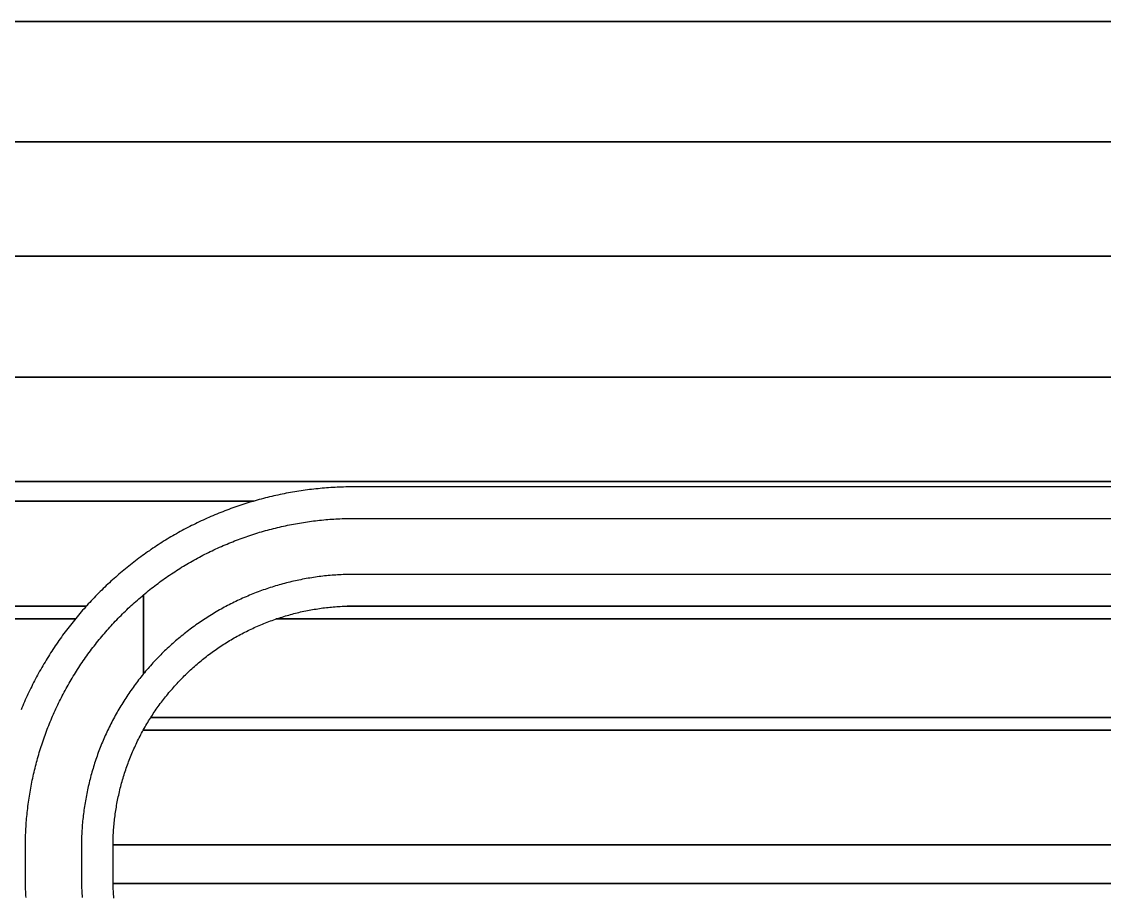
# Model space of a CAD drawing. Extents: x -3500 to 3500, y -3500 to 3500.
# Drawn here: x -1778.2 to -1435.4, y 1421.1 to 1698.2 of the extents above; entities that cross this region are included whole.
import ezdxf

# ---------------------------------------------------------------- set-up
doc = ezdxf.new("R2010")
doc.units = 0
for name, color, linetype in [('L5D0', 3, 'CONTINUOUS'), ('L5D100', 7, 'CONTINUOUS'), ('L5D11', 2, 'CONTINUOUS')]:
    doc.layers.add(name, color=color, linetype=linetype)

# ---------------------------------------------------------------- blocks, each defined once
blk = doc.blocks.new('ground_main_5')
at = {"layer": 'L5D0'}
for points in [[(-373.468, 1698.2435), (-2334.91, 1698.2435)], [(-2334.91, 1698.2435), (-373.468, 1698.2435)], [(-342.4745, 1623.922), (-2334.91, 1623.922)], [(-2334.91, 1623.922), (-342.4745, 1623.922)], [(-402.861, 1552.5415), (-2334.91, 1552.5415)], [(-2334.91, 1552.5415), (-402.861, 1552.5415)], [(-418.7755, 1550.865), (-1672.9055, 1550.865), (-1673.582, 1550.863), (-1674.2585, 1550.857), (-1674.9345, 1550.847), (-1675.611, 1550.833), (-1676.287, 1550.815), (-1676.963, 1550.793), (-1677.639, 1550.767), (-1678.3145, 1550.7365), (-1678.99, 1550.7025), (-1679.6655, 1550.6645), (-1680.3405, 1550.6225), (-1681.015, 1550.5765), (-1681.6895, 1550.5265), (-1682.364, 1550.4725), (-1683.0375, 1550.4145), (-1683.711, 1550.352), (-1684.384, 1550.286), (-1685.057, 1550.216), (-1685.729, 1550.142), (-1686.401, 1550.064), (-1687.0725, 1549.982), (-1687.7435, 1549.896), (-1688.4135, 1549.806), (-1689.0835, 1549.7125), (-1689.7525, 1549.6145), (-1690.4215, 1549.5125), (-1691.0895, 1549.407), (-1691.7565, 1549.297), (-1692.4235, 1549.1835), (-1693.0895, 1549.0655), (-1693.755, 1548.944), (-1694.4195, 1548.8185), (-1695.083, 1548.689), (-1695.7465, 1548.5555), (-1696.4085, 1548.418), (-1697.07, 1548.277), (-1697.7305, 1548.132), (-1698.39, 1547.9825), (-1699.049, 1547.8295), (-1699.707, 1547.6725), (-1700.364, 1547.512), (-1701.02, 1547.347), (-1701.675, 1547.1785), (-1702.329, 1547.006), (-1702.982, 1546.83), (-1703.6335, 1546.6495), (-1704.2845, 1546.4655), (-1704.9345, 1546.2775), (-1705.583, 1546.086), (-1706.2305, 1545.89), (-1706.8765, 1545.691), (-1707.5215, 1545.4875), (-1708.1655, 1545.2805), (-1708.808, 1545.0695), (-1709.4495, 1544.855), (-1710.0895, 1544.6365), (-1710.7285, 1544.414), (-1711.366, 1544.188), (-1712.002, 1543.958), (-1712.6365, 1543.7245), (-1713.27, 1543.487), (-1713.902, 1543.246), (-1714.5325, 1543.001), (-1715.1615, 1542.7525), (-1715.789, 1542.5), (-1716.415, 1542.244), (-1717.0395, 1541.9845), (-1717.662, 1541.721), (-1718.2835, 1541.4535), (-1718.9035, 1541.183), (-1719.5215, 1540.9085), (-1720.138, 1540.63), (-1720.753, 1540.3485), (-1721.366, 1540.063), (-1721.9775, 1539.774), (-1722.587, 1539.481), (-1723.195, 1539.185), (-1723.8015, 1538.885), (-1724.406, 1538.5815), (-1725.0085, 1538.2745), (-1725.6095, 1537.964), (-1726.2085, 1537.6495), (-1726.8055, 1537.332), (-1727.4005, 1537.011), (-1727.994, 1536.686), (-1728.585, 1536.3575), (-1729.1745, 1536.026), (-1729.762, 1535.6905), (-1730.3475, 1535.352), (-1730.9305, 1535.0095), (-1731.512, 1534.664), (-1732.0915, 1534.315), (-1732.6685, 1533.9625), (-1733.2435, 1533.6065), (-1733.8165, 1533.247), (-1734.3875, 1532.8845), (-1734.956, 1532.518), (-1735.5225, 1532.1485), (-1736.087, 1531.776), (-1736.649, 1531.3995), (-1737.209, 1531.02), (-1737.425, 1530.8715), (-1737.7665, 1530.6375), (-1738.322, 1530.251), (-1738.875, 1529.862), (-1739.4255, 1529.469), (-1739.974, 1529.073), (-1740.52, 1528.674), (-1741.0635, 1528.2715), (-1741.6045, 1527.866), (-1742.1435, 1527.4575), (-1742.68, 1527.0455), (-1743.214, 1526.63), (-1743.7455, 1526.212), (-1744.274, 1525.7905), (-1744.8005, 1525.3655), (-1745.3245, 1524.938), (-1745.846, 1524.507), (-1746.365, 1524.0735), (-1746.881, 1523.6365), (-1747.3945, 1523.1965), (-1747.906, 1522.753), (-1748.414, 1522.307), (-1748.92, 1521.858), (-1749.423, 1521.406), (-1749.9235, 1520.951), (-1750.421, 1520.493), (-1750.916, 1520.032), (-1751.408, 1519.568), (-1751.8975, 1519.1015), (-1752.3845, 1518.6315), (-1752.868, 1518.159), (-1753.3495, 1517.6835), (-1753.8275, 1517.2055), (-1754.303, 1516.7245), (-1754.7755, 1516.2405), (-1755.245, 1515.754), (-1755.712, 1515.2645), (-1756.176, 1514.772), (-1756.637, 1514.277), (-1757.095, 1513.7795), (-1757.55, 1513.279), (-1757.708, 1513.103), (-2334.91, 1513.103)], [(544.6955, 1513.103), (-1675.117, 1513.103), (-1674.564, 1513.117), (-1674.0115, 1513.127), (-1673.4585, 1513.133), (-1672.9055, 1513.135), (-418.7755, 1513.135)], [(-2334.91, 1513.103), (-1757.708, 1513.103), (-1758.002, 1512.776), (-1758.451, 1512.2705), (-1758.897, 1511.762), (-1759.34, 1511.251), (-1759.78, 1510.7375), (-1760.217, 1510.221), (-1760.651, 1509.702), (-1761.082, 1509.181), (-1761.5095, 1508.657), (-1761.934, 1508.1305), (-1762.3555, 1507.6015), (-1762.774, 1507.07), (-1763.189, 1506.536), (-1763.601, 1505.9995), (-1764.01, 1505.461), (-1764.4155, 1504.9195), (-1764.818, 1504.376), (-1765.217, 1503.83), (-1765.613, 1503.2815), (-1766.0055, 1502.731), (-1766.395, 1502.178), (-1766.781, 1501.6225), (-1767.164, 1501.065), (-1767.5435, 1500.505), (-1767.9195, 1499.943), (-1768.2925, 1499.379), (-1768.662, 1498.8125), (-1769.028, 1498.2435), (-1769.391, 1497.673), (-1769.75, 1497.1), (-1770.106, 1496.5245), (-1770.4585, 1495.9475), (-1770.808, 1495.368), (-1771.1535, 1494.787), (-1771.4955, 1494.2035), (-1771.8345, 1493.618), (-1772.1695, 1493.0305), (-1772.5015, 1492.4415), (-1772.83, 1491.85), (-1773.1545, 1491.2565), (-1773.476, 1490.6615), (-1773.7935, 1490.0645), (-1774.1075, 1489.4655), (-1774.4185, 1488.8645), (-1774.7255, 1488.262), (-1775.029, 1487.6575), (-1775.329, 1487.0515), (-1775.625, 1486.4435), (-1775.918, 1485.8335), (-1776.207, 1485.222), (-1776.492, 1484.609), (-1776.774, 1483.994), (-1777.052, 1483.3775), (-1777.3265, 1482.7595), (-1777.5975, 1482.14), (-1777.8645, 1481.5185), (-1778.128, 1480.8955), (-1778.388, 1480.271)], [(616.334, 1477.758), (-1737.3425, 1477.758), (-1737.1275, 1478.0945), (-1736.827, 1478.5585), (-1736.5225, 1479.02), (-1736.215, 1479.4795), (-1735.904, 1479.9365), (-1735.59, 1480.3915), (-1735.2725, 1480.844), (-1734.952, 1481.2945), (-1734.628, 1481.7425), (-1734.3005, 1482.188), (-1733.97, 1482.631), (-1733.6365, 1483.072), (-1733.2995, 1483.5105), (-1732.9595, 1483.9465), (-1732.6165, 1484.38), (-1732.2705, 1484.8105), (-1731.921, 1485.239), (-1731.5685, 1485.665), (-1731.213, 1486.0885), (-1730.8545, 1486.509), (-1730.493, 1486.9275), (-1730.128, 1487.343), (-1729.7605, 1487.756), (-1729.39, 1488.166), (-1729.0165, 1488.5735), (-1728.64, 1488.9785), (-1728.2605, 1489.3805), (-1727.878, 1489.78), (-1727.493, 1490.1765), (-1727.105, 1490.57), (-1726.714, 1490.961), (-1726.32, 1491.349), (-1725.9235, 1491.734), (-1725.5245, 1492.1165), (-1725.122, 1492.496), (-1724.7175, 1492.8725), (-1724.31, 1493.246), (-1723.8995, 1493.6165), (-1723.487, 1493.9845), (-1723.071, 1494.349), (-1722.653, 1494.7105), (-1722.2325, 1495.069), (-1721.809, 1495.4245), (-1721.383, 1495.777), (-1720.9545, 1496.1265), (-1720.5235, 1496.473), (-1720.09, 1496.816), (-1719.654, 1497.156), (-1719.216, 1497.4925), (-1718.775, 1497.8265), (-1718.3315, 1498.157), (-1717.886, 1498.484), (-1717.438, 1498.808), (-1716.988, 1499.1285), (-1716.535, 1499.446), (-1716.0805, 1499.7605), (-1715.623, 1500.071), (-1715.164, 1500.379), (-1714.702, 1500.683), (-1714.2385, 1500.984), (-1713.7725, 1501.2815), (-1713.3045, 1501.5755), (-1712.834, 1501.866), (-1712.362, 1502.1535), (-1711.8875, 1502.4375), (-1711.411, 1502.718), (-1710.9325, 1502.995), (-1710.452, 1503.2685), (-1709.9695, 1503.5385), (-1709.4855, 1503.805), (-1708.999, 1504.068), (-1708.511, 1504.3275), (-1708.021, 1504.5835), (-1707.529, 1504.836), (-1707.0355, 1505.085), (-1706.54, 1505.33), (-1706.043, 1505.5715), (-1705.544, 1505.81), (-1705.043, 1506.044), (-1704.541, 1506.275), (-1704.037, 1506.502), (-1703.531, 1506.7255), (-1703.024, 1506.9455), (-1702.515, 1507.1615), (-1702.0045, 1507.374), (-1701.493, 1507.583), (-1700.9795, 1507.788), (-1700.4645, 1507.9895), (-1699.948, 1508.187), (-1699.4305, 1508.381), (-1698.9115, 1508.571), (-1698.391, 1508.7575), (-1697.869, 1508.94), (-1697.346, 1509.119), (-1696.8215, 1509.294), (-1696.296, 1509.465), (-1695.769, 1509.6325), (-1695.241, 1509.796), (-1694.7115, 1509.956), (-1694.1815, 1510.112), (-1693.65, 1510.264), (-1693.117, 1510.412), (-1692.5835, 1510.5565), (-1692.049, 1510.697), (-1691.513, 1510.8335), (-1690.9765, 1510.9665), (-1690.439, 1511.095), (-1689.9005, 1511.22), (-1689.361, 1511.341), (-1688.8205, 1511.4585), (-1688.2795, 1511.5715), (-1687.7375, 1511.681), (-1687.195, 1511.7865), (-1686.6515, 1511.888), (-1686.1075, 1511.9855), (-1685.5625, 1512.079), (-1685.017, 1512.1685), (-1684.4705, 1512.2545), (-1683.924, 1512.336), (-1683.3765, 1512.414), (-1682.8285, 1512.4875), (-1682.2805, 1512.5575), (-1681.7315, 1512.6235), (-1681.182, 1512.685), (-1680.6325, 1512.743), (-1680.082, 1512.797), (-1679.5315, 1512.847), (-1678.9805, 1512.893), (-1678.4295, 1512.935), (-1677.878, 1512.973), (-1677.326, 1513.007), (-1676.774, 1513.037), (-1676.2215, 1513.063), (-1675.6695, 1513.085), (-1675.117, 1513.103), (544.6955, 1513.103)], [(-1748.991, 1420.6125), (-1749.037, 1421.1635), (-1749.079, 1421.7145), (-1749.117, 1422.266), (-1749.151, 1422.818), (-1749.181, 1423.37), (-1749.207, 1423.922), (-1749.229, 1424.4745), (-1749.247, 1425.027), (-1749.261, 1425.5795), (-1749.271, 1426.1325), (-1749.277, 1426.6855), (-1749.279, 1427.238), (-1749.279, 1436.762), (-1749.277, 1437.3145), (-1749.271, 1437.8675), (-1749.261, 1438.4205), (-1749.247, 1438.973), (-1749.229, 1439.5255), (-1749.207, 1440.078), (-1749.181, 1440.63), (-1749.151, 1441.182), (-1749.117, 1441.734), (-1749.079, 1442.2855), (-1749.037, 1442.8365), (-1748.991, 1443.3875), (-1748.941, 1443.938), (-1748.887, 1444.4885), (-1748.829, 1445.038), (-1748.767, 1445.5875), (-1748.7015, 1446.1365), (-1748.6315, 1446.685), (-1748.5575, 1447.233), (-1748.48, 1447.78), (-1748.398, 1448.327), (-1748.3125, 1448.873), (-1748.223, 1449.4185), (-1748.129, 1449.9635), (-1748.0315, 1450.5075), (-1747.93, 1451.051), (-1747.825, 1451.594), (-1747.7155, 1452.1355), (-1747.602, 1452.677), (-1747.485, 1453.217), (-1747.364, 1453.7565), (-1747.239, 1454.295), (-1747.11, 1454.8325), (-1746.9775, 1455.3695), (-1746.841, 1455.905), (-1746.7005, 1456.4395), (-1746.556, 1456.9735), (-1746.4075, 1457.506), (-1746.2555, 1458.0375), (-1746.0995, 1458.568), (-1745.94, 1459.097), (-1745.7765, 1459.625), (-1745.609, 1460.152), (-1745.4375, 1460.6775), (-1745.2625, 1461.202), (-1745.084, 1461.7255), (-1744.901, 1462.247), (-1744.715, 1462.7675), (-1744.525, 1463.2865), (-1744.331, 1463.8045), (-1744.1335, 1464.3205), (-1743.932, 1464.8355), (-1743.727, 1465.349), (-1743.518, 1465.861), (-1743.3055, 1466.3715), (-1743.0895, 1466.88), (-1742.8695, 1467.3875), (-1742.646, 1467.893), (-1742.419, 1468.397), (-1742.188, 1468.8995), (-1741.9535, 1469.4), (-1741.7155, 1469.899), (-1741.474, 1470.396), (-1741.2285, 1470.8915), (-1740.9795, 1471.3855), (-1740.7275, 1471.877), (-1740.4715, 1472.367), (-1740.212, 1472.8555), (-1739.949, 1473.3415), (-1739.6825, 1473.826), (-1739.412, 1474.3085), (-1739.1385, 1474.789), (-1738.8615, 1475.267), (-1738.5815, 1475.7435), (-1738.2975, 1476.218), (-1738.01, 1476.6905), (-1737.7195, 1477.1605), (-1737.425, 1477.6285), (-1737.3425, 1477.758), (616.334, 1477.758)]]:
    blk.add_lwpolyline(points, dxfattribs=at)
blk = doc.blocks.new('TOP_main_5_Cheese_100')
at = {"layer": 'L5D100'}
for points in [[(-346.0725, 1660.152), (-2334.91, 1660.152)], [(-2334.91, 1660.152), (-346.0725, 1660.152)], [(-354.7445, 1585.6115), (-2334.91, 1585.6115)], [(-2334.91, 1585.6115), (-354.7445, 1585.6115)], [(-418.7755, 1550.865), (-1672.9055, 1550.865), (-1673.582, 1550.863), (-1674.2585, 1550.857), (-1674.9345, 1550.847), (-1675.611, 1550.833), (-1676.287, 1550.815), (-1676.963, 1550.793), (-1677.639, 1550.767), (-1678.3145, 1550.7365), (-1678.99, 1550.7025), (-1679.6655, 1550.6645), (-1680.3405, 1550.6225), (-1681.015, 1550.5765), (-1681.6895, 1550.5265), (-1682.364, 1550.4725), (-1683.0375, 1550.4145), (-1683.711, 1550.352), (-1684.384, 1550.286), (-1685.057, 1550.216), (-1685.729, 1550.142), (-1686.401, 1550.064), (-1687.0725, 1549.982), (-1687.7435, 1549.896), (-1688.4135, 1549.806), (-1689.0835, 1549.7125), (-1689.7525, 1549.6145), (-1690.4215, 1549.5125), (-1691.0895, 1549.407), (-1691.7565, 1549.297), (-1692.4235, 1549.1835), (-1693.0895, 1549.0655), (-1693.755, 1548.944), (-1694.4195, 1548.8185), (-1695.083, 1548.689), (-1695.7465, 1548.5555), (-1696.4085, 1548.418), (-1697.07, 1548.277), (-1697.7305, 1548.132), (-1698.39, 1547.9825), (-1699.049, 1547.8295), (-1699.707, 1547.6725), (-1700.364, 1547.512), (-1701.02, 1547.347), (-1701.675, 1547.1785), (-1702.329, 1547.006), (-1702.982, 1546.83), (-1703.6335, 1546.6495), (-1704.2845, 1546.4655), (-1704.8005, 1546.3165), (-2334.91, 1546.3165)], [(-2334.91, 1546.3165), (-1704.8005, 1546.3165), (-1704.9345, 1546.2775), (-1705.583, 1546.086), (-1706.2305, 1545.89), (-1706.8765, 1545.691), (-1707.5215, 1545.4875), (-1708.1655, 1545.2805), (-1708.808, 1545.0695), (-1709.4495, 1544.855), (-1710.0895, 1544.6365), (-1710.7285, 1544.414), (-1711.366, 1544.188), (-1712.002, 1543.958), (-1712.6365, 1543.7245), (-1713.27, 1543.487), (-1713.902, 1543.246), (-1714.5325, 1543.001), (-1715.1615, 1542.7525), (-1715.789, 1542.5), (-1716.415, 1542.244), (-1717.0395, 1541.9845), (-1717.662, 1541.721), (-1718.2835, 1541.4535), (-1718.9035, 1541.183), (-1719.5215, 1540.9085), (-1720.138, 1540.63), (-1720.753, 1540.3485), (-1721.366, 1540.063), (-1721.9775, 1539.774), (-1722.587, 1539.481), (-1723.195, 1539.185), (-1723.8015, 1538.885), (-1724.406, 1538.5815), (-1725.0085, 1538.2745), (-1725.6095, 1537.964), (-1726.2085, 1537.6495), (-1726.8055, 1537.332), (-1727.4005, 1537.011), (-1727.994, 1536.686), (-1728.585, 1536.3575), (-1729.1745, 1536.026), (-1729.762, 1535.6905), (-1730.3475, 1535.352), (-1730.9305, 1535.0095), (-1731.512, 1534.664), (-1732.0915, 1534.315), (-1732.6685, 1533.9625), (-1733.2435, 1533.6065), (-1733.8165, 1533.247), (-1734.3875, 1532.8845), (-1734.956, 1532.518), (-1735.5225, 1532.1485), (-1736.087, 1531.776), (-1736.649, 1531.3995), (-1737.209, 1531.02), (-1737.425, 1530.8715), (-1737.7665, 1530.6375), (-1738.322, 1530.251), (-1738.875, 1529.862), (-1739.4255, 1529.469), (-1739.974, 1529.073), (-1740.52, 1528.674), (-1741.0635, 1528.2715), (-1741.6045, 1527.866), (-1742.1435, 1527.4575), (-1742.68, 1527.0455), (-1743.214, 1526.63), (-1743.7455, 1526.212), (-1744.274, 1525.7905), (-1744.8005, 1525.3655), (-1745.3245, 1524.938), (-1745.846, 1524.507), (-1746.365, 1524.0735), (-1746.881, 1523.6365), (-1747.3945, 1523.1965), (-1747.906, 1522.753), (-1748.414, 1522.307), (-1748.92, 1521.858), (-1749.423, 1521.406), (-1749.9235, 1520.951), (-1750.421, 1520.493), (-1750.916, 1520.032), (-1751.408, 1519.568), (-1751.8975, 1519.1015), (-1752.3845, 1518.6315), (-1752.868, 1518.159), (-1753.3495, 1517.6835), (-1753.8275, 1517.2055), (-1754.303, 1516.7245), (-1754.7755, 1516.2405), (-1755.245, 1515.754), (-1755.712, 1515.2645), (-1756.176, 1514.772), (-1756.637, 1514.277), (-1757.095, 1513.7795), (-1757.55, 1513.279), (-1757.708, 1513.103), (-1758.002, 1512.776), (-1758.451, 1512.2705), (-1758.897, 1511.762), (-1759.34, 1511.251), (-1759.78, 1510.7375), (-1760.217, 1510.221), (-1760.651, 1509.702), (-1761.082, 1509.181), (-1761.199, 1509.037), (-2334.91, 1509.037)], [(549.0675, 1509.037), (-1697.585, 1509.037), (-1697.346, 1509.119), (-1696.8215, 1509.294), (-1696.296, 1509.465), (-1695.769, 1509.6325), (-1695.241, 1509.796), (-1694.7115, 1509.956), (-1694.1815, 1510.112), (-1693.65, 1510.264), (-1693.117, 1510.412), (-1692.5835, 1510.5565), (-1692.049, 1510.697), (-1691.513, 1510.8335), (-1690.9765, 1510.9665), (-1690.439, 1511.095), (-1689.9005, 1511.22), (-1689.361, 1511.341), (-1688.8205, 1511.4585), (-1688.2795, 1511.5715), (-1687.7375, 1511.681), (-1687.195, 1511.7865), (-1686.6515, 1511.888), (-1686.1075, 1511.9855), (-1685.5625, 1512.079), (-1685.017, 1512.1685), (-1684.4705, 1512.2545), (-1683.924, 1512.336), (-1683.3765, 1512.414), (-1682.8285, 1512.4875), (-1682.2805, 1512.5575), (-1681.7315, 1512.6235), (-1681.182, 1512.685), (-1680.6325, 1512.743), (-1680.082, 1512.797), (-1679.5315, 1512.847), (-1678.9805, 1512.893), (-1678.4295, 1512.935), (-1677.878, 1512.973), (-1677.326, 1513.007), (-1676.774, 1513.037), (-1676.2215, 1513.063), (-1675.6695, 1513.085), (-1675.117, 1513.103), (-1674.564, 1513.117), (-1674.0115, 1513.127), (-1673.4585, 1513.133), (-1672.9055, 1513.135), (-418.7755, 1513.135)], [(-2334.91, 1509.037), (-1761.199, 1509.037), (-1761.5095, 1508.657), (-1761.934, 1508.1305), (-1762.3555, 1507.6015), (-1762.774, 1507.07), (-1763.189, 1506.536), (-1763.601, 1505.9995), (-1764.01, 1505.461), (-1764.4155, 1504.9195), (-1764.818, 1504.376), (-1765.217, 1503.83), (-1765.613, 1503.2815), (-1766.0055, 1502.731), (-1766.395, 1502.178), (-1766.781, 1501.6225), (-1767.164, 1501.065), (-1767.5435, 1500.505), (-1767.9195, 1499.943), (-1768.2925, 1499.379), (-1768.662, 1498.8125), (-1769.028, 1498.2435), (-1769.391, 1497.673), (-1769.75, 1497.1), (-1770.106, 1496.5245), (-1770.4585, 1495.9475), (-1770.808, 1495.368), (-1771.1535, 1494.787), (-1771.4955, 1494.2035), (-1771.8345, 1493.618), (-1772.1695, 1493.0305), (-1772.5015, 1492.4415), (-1772.83, 1491.85), (-1773.1545, 1491.2565), (-1773.476, 1490.6615), (-1773.7935, 1490.0645), (-1774.1075, 1489.4655), (-1774.4185, 1488.8645), (-1774.7255, 1488.262), (-1775.029, 1487.6575), (-1775.329, 1487.0515), (-1775.625, 1486.4435), (-1775.918, 1485.8335), (-1776.207, 1485.222), (-1776.492, 1484.609), (-1776.774, 1483.994), (-1777.052, 1483.3775), (-1777.3265, 1482.7595), (-1777.5975, 1482.14), (-1777.8645, 1481.5185), (-1778.128, 1480.8955), (-1778.388, 1480.271)], [(1433.5505, 1473.826), (-1739.6825, 1473.826), (-1739.412, 1474.3085), (-1739.1385, 1474.789), (-1738.8615, 1475.267), (-1738.5815, 1475.7435), (-1738.2975, 1476.218), (-1738.01, 1476.6905), (-1737.7195, 1477.1605), (-1737.425, 1477.6285), (-1737.3425, 1477.758), (-1737.1275, 1478.0945), (-1736.827, 1478.5585), (-1736.5225, 1479.02), (-1736.215, 1479.4795), (-1735.904, 1479.9365), (-1735.59, 1480.3915), (-1735.2725, 1480.844), (-1734.952, 1481.2945), (-1734.628, 1481.7425), (-1734.3005, 1482.188), (-1733.97, 1482.631), (-1733.6365, 1483.072), (-1733.2995, 1483.5105), (-1732.9595, 1483.9465), (-1732.6165, 1484.38), (-1732.2705, 1484.8105), (-1731.921, 1485.239), (-1731.5685, 1485.665), (-1731.213, 1486.0885), (-1730.8545, 1486.509), (-1730.493, 1486.9275), (-1730.128, 1487.343), (-1729.7605, 1487.756), (-1729.39, 1488.166), (-1729.0165, 1488.5735), (-1728.64, 1488.9785), (-1728.2605, 1489.3805), (-1727.878, 1489.78), (-1727.493, 1490.1765), (-1727.105, 1490.57), (-1726.714, 1490.961), (-1726.32, 1491.349), (-1725.9235, 1491.734), (-1725.5245, 1492.1165), (-1725.122, 1492.496), (-1724.7175, 1492.8725), (-1724.31, 1493.246), (-1723.8995, 1493.6165), (-1723.487, 1493.9845), (-1723.071, 1494.349), (-1722.653, 1494.7105), (-1722.2325, 1495.069), (-1721.809, 1495.4245), (-1721.383, 1495.777), (-1720.9545, 1496.1265), (-1720.5235, 1496.473), (-1720.09, 1496.816), (-1719.654, 1497.156), (-1719.216, 1497.4925), (-1718.775, 1497.8265), (-1718.3315, 1498.157), (-1717.886, 1498.484), (-1717.438, 1498.808), (-1716.988, 1499.1285), (-1716.535, 1499.446), (-1716.0805, 1499.7605), (-1715.623, 1500.071), (-1715.164, 1500.379), (-1714.702, 1500.683), (-1714.2385, 1500.984), (-1713.7725, 1501.2815), (-1713.3045, 1501.5755), (-1712.834, 1501.866), (-1712.362, 1502.1535), (-1711.8875, 1502.4375), (-1711.411, 1502.718), (-1710.9325, 1502.995), (-1710.452, 1503.2685), (-1709.9695, 1503.5385), (-1709.4855, 1503.805), (-1708.999, 1504.068), (-1708.511, 1504.3275), (-1708.021, 1504.5835), (-1707.529, 1504.836), (-1707.0355, 1505.085), (-1706.54, 1505.33), (-1706.043, 1505.5715), (-1705.544, 1505.81), (-1705.043, 1506.044), (-1704.541, 1506.275), (-1704.037, 1506.502), (-1703.531, 1506.7255), (-1703.024, 1506.9455), (-1702.515, 1507.1615), (-1702.0045, 1507.374), (-1701.493, 1507.583), (-1700.9795, 1507.788), (-1700.4645, 1507.9895), (-1699.948, 1508.187), (-1699.4305, 1508.381), (-1698.9115, 1508.571), (-1698.391, 1508.7575), (-1697.869, 1508.94), (-1697.585, 1509.037), (549.0675, 1509.037)], [(-62.5, 1437.5), (-1749.275, 1437.5), (-1749.271, 1437.8675), (-1749.261, 1438.4205), (-1749.247, 1438.973), (-1749.229, 1439.5255), (-1749.207, 1440.078), (-1749.181, 1440.63), (-1749.151, 1441.182), (-1749.117, 1441.734), (-1749.079, 1442.2855), (-1749.037, 1442.8365), (-1748.991, 1443.3875), (-1748.941, 1443.938), (-1748.887, 1444.4885), (-1748.829, 1445.038), (-1748.767, 1445.5875), (-1748.7015, 1446.1365), (-1748.6315, 1446.685), (-1748.5575, 1447.233), (-1748.48, 1447.78), (-1748.398, 1448.327), (-1748.3125, 1448.873), (-1748.223, 1449.4185), (-1748.129, 1449.9635), (-1748.0315, 1450.5075), (-1747.93, 1451.051), (-1747.825, 1451.594), (-1747.7155, 1452.1355), (-1747.602, 1452.677), (-1747.485, 1453.217), (-1747.364, 1453.7565), (-1747.239, 1454.295), (-1747.11, 1454.8325), (-1746.9775, 1455.3695), (-1746.841, 1455.905), (-1746.7005, 1456.4395), (-1746.556, 1456.9735), (-1746.4075, 1457.506), (-1746.2555, 1458.0375), (-1746.0995, 1458.568), (-1745.94, 1459.097), (-1745.7765, 1459.625), (-1745.609, 1460.152), (-1745.4375, 1460.6775), (-1745.2625, 1461.202), (-1745.084, 1461.7255), (-1744.901, 1462.247), (-1744.715, 1462.7675), (-1744.525, 1463.2865), (-1744.331, 1463.8045), (-1744.1335, 1464.3205), (-1743.932, 1464.8355), (-1743.727, 1465.349), (-1743.518, 1465.861), (-1743.3055, 1466.3715), (-1743.0895, 1466.88), (-1742.8695, 1467.3875), (-1742.646, 1467.893), (-1742.419, 1468.397), (-1742.188, 1468.8995), (-1741.9535, 1469.4), (-1741.7155, 1469.899), (-1741.474, 1470.396), (-1741.2285, 1470.8915), (-1740.9795, 1471.3855), (-1740.7275, 1471.877), (-1740.4715, 1472.367), (-1740.212, 1472.8555), (-1739.949, 1473.3415), (-1739.6825, 1473.826), (1433.5505, 1473.826)], [(1497.868, 1425.209), (-1749.2515, 1425.209), (-1749.261, 1425.5795), (-1749.271, 1426.1325), (-1749.277, 1426.6855), (-1749.279, 1427.238), (-1749.279, 1436.762), (-1749.277, 1437.3145), (-1749.275, 1437.5), (-62.5, 1437.5)], [(-1748.991, 1420.6125), (-1749.037, 1421.1635), (-1749.079, 1421.7145), (-1749.117, 1422.266), (-1749.151, 1422.818), (-1749.181, 1423.37), (-1749.207, 1423.922), (-1749.229, 1424.4745), (-1749.247, 1425.027), (-1749.2515, 1425.209), (1497.868, 1425.209)]]:
    blk.add_lwpolyline(points, dxfattribs=at)
blk = doc.blocks.new('TOP_main_5')
at = {"layer": 'L5D11'}
for points in [[(-418.7755, 1523.135), (-1672.9055, 1523.135), (-1673.493, 1523.133), (-1674.0805, 1523.127), (-1674.6675, 1523.117), (-1675.255, 1523.103), (-1675.842, 1523.085), (-1676.429, 1523.063), (-1677.0155, 1523.037), (-1677.602, 1523.007), (-1678.1885, 1522.9735), (-1678.7745, 1522.9355), (-1679.3605, 1522.8935), (-1679.946, 1522.8475), (-1680.531, 1522.7975), (-1681.116, 1522.744), (-1681.7005, 1522.686), (-1682.2845, 1522.6245), (-1682.868, 1522.5585), (-1683.4515, 1522.489), (-1684.034, 1522.415), (-1684.6165, 1522.3375), (-1685.198, 1522.256), (-1685.779, 1522.1705), (-1686.3595, 1522.081), (-1686.9395, 1521.9875), (-1687.5185, 1521.89), (-1688.097, 1521.7885), (-1688.675, 1521.6835), (-1689.252, 1521.574), (-1689.8285, 1521.461), (-1690.404, 1521.344), (-1690.9785, 1521.223), (-1691.5525, 1521.098), (-1692.1255, 1520.9695), (-1692.6975, 1520.837), (-1693.269, 1520.7005), (-1693.8395, 1520.56), (-1694.4085, 1520.4155), (-1694.977, 1520.2675), (-1695.5445, 1520.1155), (-1696.1105, 1519.9595), (-1696.6755, 1519.8), (-1697.24, 1519.6365), (-1697.803, 1519.469), (-1698.3645, 1519.2975), (-1698.9255, 1519.1225), (-1699.4845, 1518.944), (-1700.043, 1518.761), (-1700.6, 1518.575), (-1701.1555, 1518.3845), (-1701.71, 1518.1905), (-1702.263, 1517.993), (-1702.8145, 1517.7915), (-1703.365, 1517.586), (-1703.914, 1517.377), (-1704.4615, 1517.1645), (-1705.0075, 1516.948), (-1705.552, 1516.728), (-1706.095, 1516.504), (-1706.6365, 1516.2765), (-1707.1765, 1516.045), (-1707.7145, 1515.8105), (-1708.2515, 1515.572), (-1708.7865, 1515.3295), (-1709.32, 1515.084), (-1709.8515, 1514.8345), (-1710.3815, 1514.5815), (-1710.91, 1514.3245), (-1711.4365, 1514.0645), (-1711.961, 1513.8005), (-1712.484, 1513.5335), (-1713.0055, 1513.2625), (-1713.5245, 1512.988), (-1714.042, 1512.71), (-1714.5575, 1512.4285), (-1715.071, 1512.1435), (-1715.5825, 1511.855), (-1716.0925, 1511.563), (-1716.6, 1511.268), (-1717.1055, 1510.969), (-1717.609, 1510.6665), (-1718.1105, 1510.361), (-1718.61, 1510.052), (-1719.1075, 1509.7395), (-1719.6025, 1509.4235), (-1720.0955, 1509.1045), (-1720.5865, 1508.782), (-1721.075, 1508.456), (-1721.5615, 1508.1265), (-1722.0455, 1507.794), (-1722.5275, 1507.4585), (-1723.007, 1507.1195), (-1723.4845, 1506.777), (-1723.959, 1506.4315), (-1724.432, 1506.0825), (-1724.902, 1505.7305), (-1725.37, 1505.3755), (-1725.835, 1505.017), (-1726.298, 1504.6555), (-1726.7585, 1504.291), (-1727.2165, 1503.9235), (-1727.672, 1503.5525), (-1728.125, 1503.1785), (-1728.575, 1502.8015), (-1729.023, 1502.4215), (-1729.468, 1502.0385), (-1729.9105, 1501.652), (-1730.3505, 1501.263), (-1730.788, 1500.871), (-1731.2225, 1500.476), (-1731.6545, 1500.078), (-1732.0835, 1499.677), (-1732.51, 1499.273), (-1732.9335, 1498.8665), (-1733.3545, 1498.4565), (-1733.7725, 1498.044), (-1734.188, 1497.629), (-1734.6005, 1497.211), (-1735.01, 1496.79), (-1735.417, 1496.366), (-1735.8205, 1495.9395), (-1736.2215, 1495.5105), (-1736.6195, 1495.0785), (-1737.015, 1494.644), (-1737.407, 1494.207), (-1737.796, 1493.767), (-1738.182, 1493.3245), (-1738.5655, 1492.879), (-1738.9455, 1492.4315), (-1739.3225, 1491.981), (-1739.6015, 1491.643), (-1739.6015, 1516.694), (-1739.104, 1517.1065), (-1738.604, 1517.516), (-1738.1015, 1517.922), (-1737.596, 1518.3255), (-1737.0885, 1518.7255), (-1736.5785, 1519.1225), (-1736.066, 1519.516), (-1735.551, 1519.9065), (-1735.0335, 1520.294), (-1734.5135, 1520.678), (-1733.9915, 1521.059), (-1733.467, 1521.4365), (-1732.94, 1521.811), (-1732.4105, 1522.182), (-1731.879, 1522.55), (-1731.3455, 1522.9145), (-1730.8095, 1523.2755), (-1730.271, 1523.6335), (-1729.731, 1523.988), (-1729.188, 1524.339), (-1728.6435, 1524.687), (-1728.0965, 1525.031), (-1727.547, 1525.372), (-1726.996, 1525.7095), (-1726.4425, 1526.0435), (-1725.8875, 1526.3745), (-1725.33, 1526.7015), (-1724.7705, 1527.0255), (-1724.209, 1527.3455), (-1723.646, 1527.6625), (-1723.0805, 1527.9755), (-1722.513, 1528.2855), (-1721.944, 1528.5915), (-1721.373, 1528.8945), (-1720.8, 1529.1935), (-1720.225, 1529.489), (-1719.6485, 1529.781), (-1719.07, 1530.0695), (-1718.49, 1530.3545), (-1717.908, 1530.6355), (-1717.324, 1530.913), (-1716.739, 1531.187), (-1716.1515, 1531.4575), (-1715.563, 1531.724), (-1714.9725, 1531.987), (-1714.3805, 1532.2465), (-1713.787, 1532.502), (-1713.1915, 1532.754), (-1712.595, 1533.0025), (-1711.9965, 1533.247), (-1711.397, 1533.4875), (-1710.7955, 1533.725), (-1710.193, 1533.958), (-1709.5885, 1534.188), (-1708.983, 1534.4135), (-1708.376, 1534.636), (-1707.7675, 1534.854), (-1707.158, 1535.0685), (-1706.547, 1535.2795), (-1705.9345, 1535.4865), (-1705.321, 1535.6895), (-1704.7065, 1535.889), (-1704.09, 1536.0845), (-1703.473, 1536.276), (-1702.8545, 1536.464), (-1702.235, 1536.648), (-1701.614, 1536.8285), (-1700.9925, 1537.0045), (-1700.3695, 1537.177), (-1699.7455, 1537.3455), (-1699.1205, 1537.5105), (-1698.4945, 1537.671), (-1697.8675, 1537.828), (-1697.2395, 1537.981), (-1696.6105, 1538.13), (-1695.981, 1538.2755), (-1695.35, 1538.4165), (-1694.7185, 1538.554), (-1694.086, 1538.6875), (-1693.453, 1538.817), (-1692.819, 1538.9425), (-1692.184, 1539.0645), (-1691.5485, 1539.182), (-1690.9125, 1539.296), (-1690.2755, 1539.4055), (-1689.638, 1539.5115), (-1688.9995, 1539.6135), (-1688.3605, 1539.7115), (-1687.721, 1539.8055), (-1687.081, 1539.8955), (-1686.4405, 1539.9815), (-1685.7995, 1540.0635), (-1685.158, 1540.1415), (-1684.5155, 1540.2155), (-1683.873, 1540.2855), (-1683.23, 1540.352), (-1682.587, 1540.414), (-1681.943, 1540.472), (-1681.299, 1540.526), (-1680.6545, 1540.576), (-1680.01, 1540.6225), (-1679.365, 1540.6645), (-1678.72, 1540.7025), (-1678.0745, 1540.7365), (-1677.4285, 1540.7665), (-1676.783, 1540.793), (-1676.137, 1540.815), (-1675.491, 1540.833), (-1674.8445, 1540.847), (-1674.1985, 1540.857), (-1673.552, 1540.863), (-1672.9055, 1540.865), (-418.7755, 1540.865)], [(-1776.808, 1420.779), (-1776.8465, 1421.424), (-1776.8805, 1422.0695), (-1776.9105, 1422.715), (-1776.9365, 1423.361), (-1776.9585, 1424.007), (-1776.9765, 1424.653), (-1776.991, 1425.299), (-1777.001, 1425.9455), (-1777.007, 1426.592), (-1777.009, 1427.238), (-1777.009, 1436.762), (-1777.007, 1437.408), (-1777.001, 1438.0545), (-1776.991, 1438.701), (-1776.9765, 1439.347), (-1776.9585, 1439.993), (-1776.9365, 1440.639), (-1776.9105, 1441.285), (-1776.8805, 1441.9305), (-1776.8465, 1442.576), (-1776.808, 1443.221), (-1776.766, 1443.866), (-1776.72, 1444.511), (-1776.67, 1445.155), (-1776.616, 1445.7995), (-1776.5575, 1446.443), (-1776.4955, 1447.0865), (-1776.4295, 1447.7295), (-1776.3595, 1448.372), (-1776.2855, 1449.014), (-1776.2075, 1449.6555), (-1776.125, 1450.2965), (-1776.039, 1450.9375), (-1775.949, 1451.5775), (-1775.855, 1452.217), (-1775.7575, 1452.8555), (-1775.6555, 1453.494), (-1775.5495, 1454.1315), (-1775.4395, 1454.7685), (-1775.326, 1455.4045), (-1775.208, 1456.0405), (-1775.0865, 1456.675), (-1774.961, 1457.309), (-1774.8315, 1457.9425), (-1774.698, 1458.5745), (-1774.5605, 1459.2065), (-1774.419, 1459.837), (-1774.274, 1460.467), (-1774.125, 1461.0955), (-1773.972, 1461.7235), (-1773.815, 1462.3505), (-1773.654, 1462.9765), (-1773.4895, 1463.6015), (-1773.321, 1464.2255), (-1773.1485, 1464.8485), (-1772.972, 1465.4705), (-1772.792, 1466.091), (-1772.608, 1466.7105), (-1772.42, 1467.329), (-1772.2285, 1467.9465), (-1772.033, 1468.5625), (-1771.8335, 1469.1775), (-1771.6305, 1469.791), (-1771.4235, 1470.403), (-1771.2125, 1471.014), (-1770.998, 1471.624), (-1770.7795, 1472.2325), (-1770.5575, 1472.839), (-1770.3315, 1473.445), (-1770.102, 1474.049), (-1769.8685, 1474.6515), (-1769.6315, 1475.253), (-1769.3905, 1475.853), (-1769.146, 1476.451), (-1768.898, 1477.048), (-1768.646, 1477.643), (-1768.3905, 1478.2365), (-1768.131, 1478.8285), (-1767.868, 1479.419), (-1767.601, 1480.008), (-1767.331, 1480.595), (-1767.057, 1481.1805), (-1766.7795, 1481.764), (-1766.498, 1482.346), (-1766.2135, 1482.9265), (-1765.925, 1483.5045), (-1765.633, 1484.0815), (-1765.3375, 1484.656), (-1765.038, 1485.229), (-1764.7355, 1485.8), (-1764.4295, 1486.3695), (-1764.1195, 1486.9365), (-1763.806, 1487.502), (-1763.4895, 1488.0655), (-1763.169, 1488.627), (-1762.8455, 1489.186), (-1762.518, 1489.7435), (-1762.1875, 1490.299), (-1761.8535, 1490.852), (-1761.516, 1491.4035), (-1761.175, 1491.9525), (-1760.8305, 1492.4995), (-1760.483, 1493.0445), (-1760.1315, 1493.587), (-1759.777, 1494.1275), (-1759.4195, 1494.6655), (-1759.058, 1495.2015), (-1758.6935, 1495.7355), (-1758.326, 1496.267), (-1757.955, 1496.796), (-1757.5805, 1497.323), (-1757.203, 1497.8475), (-1756.822, 1498.3695), (-1756.438, 1498.8895), (-1756.0505, 1499.407), (-1755.66, 1499.922), (-1755.266, 1500.4345), (-1754.8695, 1500.9445), (-1754.469, 1501.4525), (-1754.066, 1501.9575), (-1753.6595, 1502.46), (-1753.25, 1502.96), (-1752.8375, 1503.458), (-1752.422, 1503.953), (-1752.0035, 1504.445), (-1751.5815, 1504.935), (-1751.157, 1505.422), (-1750.729, 1505.9065), (-1750.298, 1506.3885), (-1749.8645, 1506.8675), (-1749.4275, 1507.344), (-1748.988, 1507.818), (-1748.5455, 1508.289), (-1748.1, 1508.757), (-1747.6515, 1509.2225), (-1747.2, 1509.685), (-1746.746, 1510.145), (-1746.289, 1510.602), (-1745.829, 1511.0565), (-1745.3665, 1511.5075), (-1744.901, 1511.956), (-1744.4325, 1512.4015), (-1743.9615, 1512.844), (-1743.488, 1513.284), (-1743.0115, 1513.7205), (-1742.5325, 1514.1545), (-1742.0505, 1514.585), (-1741.566, 1515.013), (-1741.079, 1515.438), (-1740.589, 1515.8595), (-1740.0965, 1516.278), (-1739.6015, 1516.694), (-1739.6015, 1491.643), (-1739.6965, 1491.528), (-1740.067, 1491.0725), (-1740.435, 1490.6145), (-1740.7995, 1490.154), (-1741.161, 1489.6915), (-1741.5195, 1489.226), (-1741.8745, 1488.758), (-1742.2265, 1488.288), (-1742.5755, 1487.8155), (-1742.921, 1487.3405), (-1743.263, 1486.863), (-1743.602, 1486.3835), (-1743.938, 1485.902), (-1744.2705, 1485.4175), (-1744.5995, 1484.931), (-1744.9255, 1484.4425), (-1745.248, 1483.9515), (-1745.5675, 1483.4585), (-1745.8835, 1482.9635), (-1746.1955, 1482.466), (-1746.505, 1481.967), (-1746.8105, 1481.4655), (-1747.113, 1480.9615), (-1747.4115, 1480.456), (-1747.707, 1479.9485), (-1747.999, 1479.439), (-1748.2875, 1478.927), (-1748.5725, 1478.4135), (-1748.854, 1477.898), (-1749.132, 1477.3805), (-1749.4065, 1476.8615), (-1749.677, 1476.3405), (-1749.9445, 1475.8175), (-1750.2085, 1475.2925), (-1750.4685, 1474.766), (-1750.725, 1474.238), (-1750.978, 1473.708), (-1751.2275, 1473.176), (-1751.4735, 1472.6425), (-1751.7155, 1472.1075), (-1751.954, 1471.571), (-1752.189, 1471.0325), (-1752.42, 1470.4925), (-1752.648, 1469.951), (-1752.8715, 1469.408), (-1753.0915, 1468.8635), (-1753.308, 1468.3175), (-1753.521, 1467.77), (-1753.73, 1467.221), (-1753.935, 1466.671), (-1754.1365, 1466.119), (-1754.3345, 1465.566), (-1754.5285, 1465.012), (-1754.7185, 1464.456), (-1754.905, 1463.899), (-1755.0875, 1463.341), (-1755.2665, 1462.7815), (-1755.4415, 1462.221), (-1755.6125, 1461.659), (-1755.78, 1461.096), (-1755.9435, 1460.532), (-1756.1035, 1459.9665), (-1756.259, 1459.4005), (-1756.4115, 1458.833), (-1756.5595, 1458.265), (-1756.7035, 1457.6955), (-1756.844, 1457.125), (-1756.9805, 1456.554), (-1757.1135, 1455.9815), (-1757.242, 1455.4085), (-1757.367, 1454.835), (-1757.488, 1454.26), (-1757.605, 1453.6845), (-1757.718, 1453.108), (-1757.827, 1452.531), (-1757.9325, 1451.953), (-1758.0335, 1451.3745), (-1758.131, 1450.7955), (-1758.2245, 1450.2155), (-1758.314, 1449.635), (-1758.3995, 1449.054), (-1758.4815, 1448.4725), (-1758.559, 1447.8905), (-1758.6325, 1447.3075), (-1758.7025, 1446.7245), (-1758.768, 1446.1405), (-1758.83, 1445.5565), (-1758.8875, 1444.972), (-1758.9415, 1444.3875), (-1758.9915, 1443.802), (-1759.0375, 1443.2165), (-1759.079, 1442.6305), (-1759.117, 1442.0445), (-1759.151, 1441.4585), (-1759.181, 1440.8715), (-1759.207, 1440.285), (-1759.229, 1439.698), (-1759.247, 1439.111), (-1759.261, 1438.524), (-1759.271, 1437.9365), (-1759.277, 1437.349), (-1759.279, 1436.762), (-1759.279, 1427.238), (-1759.277, 1426.651), (-1759.271, 1426.0635), (-1759.261, 1425.476), (-1759.247, 1424.889), (-1759.229, 1424.302), (-1759.207, 1423.715), (-1759.181, 1423.1285), (-1759.151, 1422.5415), (-1759.117, 1421.9555), (-1759.079, 1421.3695), (-1759.0375, 1420.7835)]]:
    blk.add_lwpolyline(points, dxfattribs=at)
for name in ['ground_main_5', 'TOP_main_5_Cheese_100']:
    blk.add_blockref(name, (0, 0))
blk = doc.blocks.new('TOP_main')
blk.add_blockref('TOP_main_5', (0, 0))

msp = doc.modelspace()

# ---------------------------------------------------------------- block references
msp.add_blockref('TOP_main', (0, 0))

doc.saveas('drawing.dxf')
